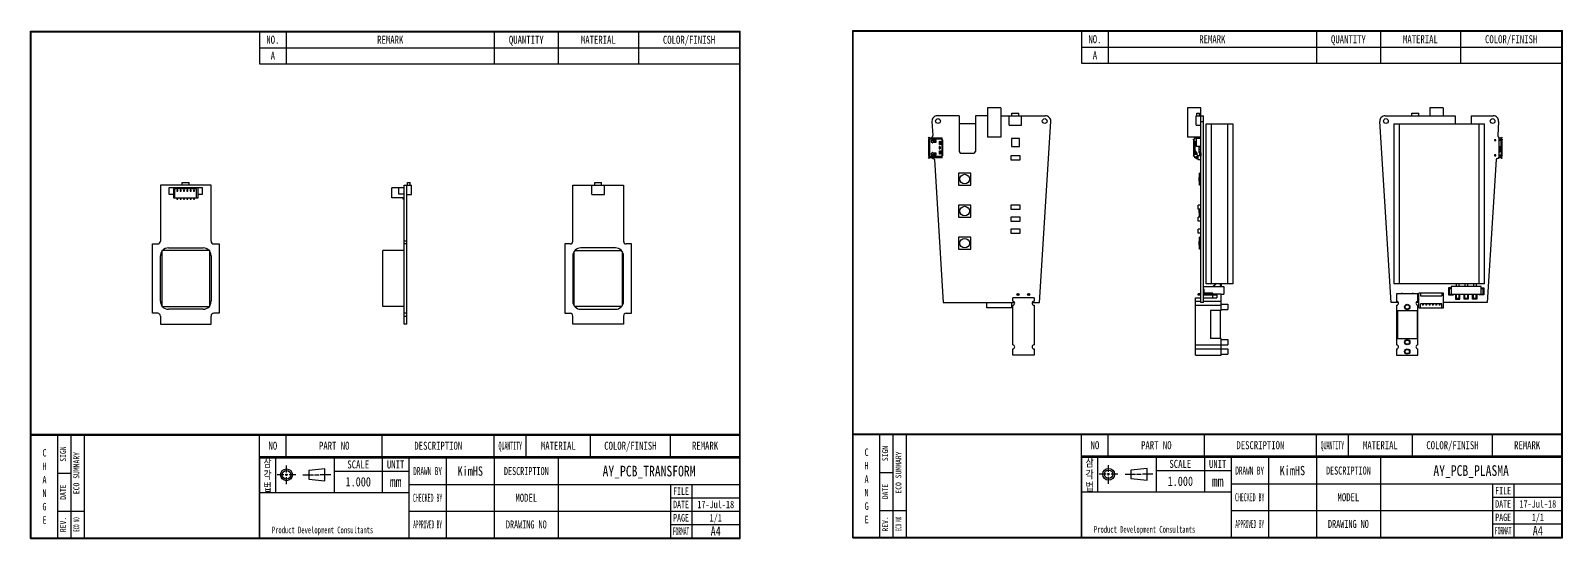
# Model space of a CAD drawing. Header units: millimetres. Extents: x 63 to 655, y -930 to -271.
# Drawn here: x 80 to 655, y -461 to -271 of the extents above; entities that cross this region are included whole.
import ezdxf

# ---------------------------------------------------------------- set-up
doc = ezdxf.new("R2010")
doc.units = ezdxf.units.MM
doc.header["$LTSCALE"] = 16.335
doc.layers.get('0').update_dxf_attribs({"linetype": 'CONTINUOUS'})
for name, color, linetype in [('3_ALL_AXES', 7, 'CONTINUOUS'), ('5_ALL_CURVES', 7, 'CONTINUOUS'), ('7_ALL_FEATURES', 7, 'CONTINUOUS')]:
    doc.layers.add(name, color=color, linetype=linetype)
doc.styles.get("Standard").update_dxf_attribs({"font": 'txt', "width": 0.5})
doc.styles.add('TEXTSTYLE_10', font='txt', dxfattribs={"width": 0.75})
doc.styles.add('TEXTSTYLE_3', font='txt', dxfattribs={"width": 0.6})
doc.styles.add('TEXTSTYLE_4', font='txt', dxfattribs={"width": 0.8})
doc.styles.add('TEXTSTYLE_5', font='txt', dxfattribs={"width": 0.55})
doc.styles.add('TEXTSTYLE_6', font='txt', dxfattribs={"width": 0.65})
doc.styles.add('TEXTSTYLE_7', font='txt', dxfattribs={"width": 0.45})
doc.styles.add('TEXTSTYLE_8', font='txt', dxfattribs={"width": 0.7})
doc.styles.add('TEXTSTYLE_9', font='txt', dxfattribs={"width": 0.4})

# ---------------------------------------------------------------- blocks, each defined once
blk = doc.blocks.new('SYMBOL_2_BL0', base_point=(117.48, 33.77))
at = {"color": 3, "linetype": 'Continuous'}
for p, q in [((110.91, 34.68), (110.91, 37.27)), ((125.33, 36.01), (119.3, 35.35)), ((119.3, 35.35), (119.3, 32.2)), ((125.33, 31.54), (125.33, 36.01)), ((109.96, 33.8), (107.42, 33.8)), ((111.38, 33.8), (110.43, 33.8)), ((110.91, 33.36), (110.91, 34.19)), ((110.91, 30.27), (110.91, 32.86)), ((114.39, 33.8), (111.86, 33.8)), ((117.09, 33.8), (121.05, 33.8)), ((119.3, 32.2), (125.33, 31.54)), ((121.36, 33.8), (123.11, 33.8)), ((127.54, 33.8), (123.58, 33.8))]:
    blk.add_line(p, q, dxfattribs=at)
for radius in [2.22, 1.58]:
    blk.add_circle((110.91, 33.8), radius, dxfattribs=at)

msp = doc.modelspace()

# ---------------------------------------------------------------- linework, layer by layer
at = {"color": 7, "linetype": 'Continuous'}
for p, q in [((80.49, -461.46), (80.49, -271.46)), ((80.49, -271.46), (346.49, -271.46)), ((80.59, -461.36), (80.59, -271.56)), ((80.59, -271.56), (346.39, -271.56)), ((80.69, -461.26), (80.69, -271.66)), ((80.69, -271.66), (346.29, -271.66)), ((346.29, -461.26), (346.29, -271.66)), ((346.39, -461.36), (346.39, -271.56)), ((346.49, -461.46), (346.49, -271.46)), ((388.64, -461.26), (388.64, -271.26)), ((388.64, -271.26), (654.64, -271.26)), ((388.74, -461.16), (388.74, -271.36)), ((388.74, -271.36), (654.54, -271.36)), ((388.84, -461.06), (388.84, -271.46)), ((388.84, -271.46), (654.44, -271.46)), ((654.44, -461.06), (654.44, -271.46)), ((654.54, -461.16), (654.54, -271.36)), ((654.64, -461.26), (654.64, -271.26)), ((80.69, -422.48), (346.29, -422.48)), ((80.69, -422.51), (346.29, -422.51)), ((80.69, -422.53), (346.29, -422.53)), ((80.69, -422.56), (346.29, -422.56)), ((80.69, -422.58), (346.29, -422.58)), ((80.69, -422.61), (346.29, -422.61)), ((80.69, -422.63), (346.29, -422.63)), ((80.69, -422.66), (346.29, -422.66)), ((80.69, -422.68), (346.29, -422.68)), ((80.69, -422.71), (346.29, -422.71)), ((80.69, -422.73), (346.29, -422.73)), ((80.69, -422.76), (346.29, -422.76)), ((388.84, -422.28), (654.44, -422.28)), ((388.84, -422.31), (654.44, -422.31)), ((388.84, -422.33), (654.44, -422.33)), ((388.84, -422.36), (654.44, -422.36)), ((388.84, -422.38), (654.44, -422.38)), ((388.84, -422.41), (654.44, -422.41)), ((388.84, -422.43), (654.44, -422.43)), ((388.84, -422.46), (654.44, -422.46)), ((388.84, -422.48), (654.44, -422.48)), ((388.84, -422.51), (654.44, -422.51)), ((388.84, -422.53), (654.44, -422.53)), ((388.84, -422.56), (654.44, -422.56)), ((80.49, -461.46), (346.49, -461.46)), ((80.59, -461.36), (346.39, -461.36)), ((80.69, -461.26), (346.29, -461.26)), ((388.64, -461.26), (654.64, -461.26)), ((388.74, -461.16), (654.54, -461.16)), ((388.84, -461.06), (654.44, -461.06))]:
    msp.add_line(p, q, dxfattribs=at)
at = {"color": 2, "linetype": 'Continuous'}
for p, q in [((166.29, -271.66), (346.29, -271.66)), ((166.29, -271.66), (166.29, -283.66)), ((176.29, -271.66), (176.29, -283.66)), ((254.29, -271.66), (254.29, -283.66)), ((278.29, -271.66), (278.29, -283.66)), ((308.29, -271.66), (308.29, -283.66)), ((346.29, -271.66), (346.29, -283.66)), ((474.44, -271.46), (654.44, -271.46)), ((474.44, -271.46), (474.44, -283.46)), ((484.44, -271.46), (484.44, -283.46)), ((562.44, -271.46), (562.44, -283.46)), ((586.44, -271.46), (586.44, -283.46)), ((616.44, -271.46), (616.44, -283.46)), ((654.44, -271.46), (654.44, -283.46)), ((166.29, -277.66), (346.29, -277.66)), ((474.44, -277.46), (654.44, -277.46)), ((166.29, -283.66), (346.29, -283.66)), ((474.44, -283.46), (654.44, -283.46)), ((80.69, -461.26), (80.69, -422.76)), ((80.69, -422.76), (100.69, -422.76)), ((90.69, -461.26), (90.69, -422.76)), ((95.69, -461.26), (95.69, -422.76)), ((100.69, -461.26), (100.69, -422.76)), ((166.29, -430.76), (166.29, -422.76)), ((166.29, -422.76), (346.29, -422.76)), ((176.29, -430.76), (176.29, -422.76)), ((212.29, -430.76), (212.29, -422.76)), ((254.29, -430.76), (254.29, -422.76)), ((266.29, -430.76), (266.29, -422.76)), ((290.29, -430.76), (290.29, -422.76)), ((320.29, -430.76), (320.29, -422.76)), ((346.29, -430.76), (346.29, -422.76)), ((388.84, -461.06), (388.84, -422.56)), ((388.84, -422.56), (408.84, -422.56)), ((398.84, -461.06), (398.84, -422.56)), ((403.84, -461.06), (403.84, -422.56)), ((408.84, -461.06), (408.84, -422.56)), ((474.44, -430.56), (474.44, -422.56)), ((474.44, -422.56), (654.44, -422.56)), ((484.44, -430.56), (484.44, -422.56)), ((520.44, -430.56), (520.44, -422.56)), ((562.44, -430.56), (562.44, -422.56)), ((574.44, -430.56), (574.44, -422.56)), ((598.44, -430.56), (598.44, -422.56)), ((628.44, -430.56), (628.44, -422.56)), ((654.44, -430.56), (654.44, -422.56)), ((474.44, -430.56), (654.44, -430.56)), ((474.44, -430.56), (654.44, -430.56)), ((474.44, -461.06), (474.44, -430.56)), ((166.29, -430.76), (346.29, -430.76)), ((166.29, -430.76), (346.29, -430.76)), ((166.29, -461.26), (166.29, -430.76)), ((166.29, -431.26), (346.29, -431.26)), ((166.29, -431.26), (166.29, -461.26)), ((172.29, -431.26), (172.29, -444.26)), ((194.29, -431.26), (194.29, -444.26)), ((194.29, -436.26), (222.29, -436.26)), ((212.29, -431.26), (212.29, -444.26)), ((222.29, -431.26), (222.29, -461.26)), ((236.29, -431.26), (236.29, -461.26)), ((254.29, -431.26), (254.29, -461.26)), ((278.29, -431.26), (278.29, -461.26)), ((346.29, -431.26), (346.29, -461.26)), ((474.44, -431.06), (654.44, -431.06)), ((474.44, -431.06), (474.44, -461.06)), ((480.44, -431.06), (480.44, -444.06)), ((502.44, -431.06), (502.44, -444.06)), ((502.44, -436.06), (530.44, -436.06)), ((520.44, -431.06), (520.44, -444.06)), ((530.44, -431.06), (530.44, -461.06)), ((544.44, -431.06), (544.44, -461.06)), ((562.44, -431.06), (562.44, -461.06)), ((586.44, -431.06), (586.44, -461.06)), ((654.44, -431.06), (654.44, -461.06)), ((90.69, -437.01), (95.69, -437.01)), ((222.29, -441.26), (346.29, -441.26)), ((320.29, -441.26), (320.29, -461.26)), ((328.29, -441.26), (328.29, -461.26)), ((398.84, -436.81), (403.84, -436.81)), ((530.44, -441.06), (654.44, -441.06)), ((628.44, -441.06), (628.44, -461.06)), ((636.44, -441.06), (636.44, -461.06)), ((166.29, -444.26), (222.29, -444.26)), ((320.29, -446.26), (346.29, -446.26)), ((474.44, -444.06), (530.44, -444.06)), ((628.44, -446.06), (654.44, -446.06)), ((90.69, -451.26), (100.69, -451.26)), ((222.29, -451.26), (346.29, -451.26)), ((398.84, -451.06), (408.84, -451.06)), ((530.44, -451.06), (654.44, -451.06)), ((320.29, -456.26), (346.29, -456.26)), ((628.44, -456.06), (654.44, -456.06)), ((80.69, -461.26), (100.69, -461.26)), ((166.29, -461.26), (346.29, -461.26)), ((388.84, -461.06), (408.84, -461.06)), ((474.44, -461.06), (654.44, -461.06))]:
    msp.add_line(p, q, dxfattribs=at)
at = {"layer": '3_ALL_AXES', "color": 7, "linetype": 'Continuous'}
for p, q in [((523.6, -367.12), (524.58, -366.12)), ((524.86, -366.12), (523.88, -367.12)), ((526.61, -367.12), (526.42, -366.12)), ((526.62, -366.12), (526.81, -367.12)), ((614.89, -366.12), (614.89, -367.12)), ((615.89, -366.12), (615.89, -367.12)), ((618.09, -366.12), (618.09, -367.12)), ((619.09, -366.12), (619.09, -367.12)), ((621.29, -366.12), (621.29, -367.12)), ((622.29, -366.12), (622.29, -367.12)), ((438.97, -375.12), (438.97, -373.12)), ((448.22, -375.12), (448.22, -373.12)), ((448.6, -372.62), (448.6, -371.37)), ((456.6, -371.37), (456.6, -372.62)), ((517.1, -392.87), (517.1, -371.37)), ((517.1, -372.62), (519.1, -372.62)), ((523.6, -369.62), (520.1, -369.62)), ((520.1, -372.62), (526.7, -372.62)), ((523.6, -369.87), (523.6, -369.62)), ((523.6, -371.37), (523.6, -370.37)), ((526.7, -376.12), (526.7, -369.87)), ((592.49, -369.87), (592.49, -372.62)), ((600.49, -372.62), (600.49, -369.87)), ((600.87, -375.12), (600.87, -369.62)), ((610.12, -375.12), (610.12, -369.62)), ((448.22, -375.12), (438.97, -375.12)), ((448.6, -388.97), (448.6, -374.12)), ((456.6, -374.12), (456.6, -388.97)), ((517.1, -374.12), (526.7, -374.12)), ((526.7, -376.12), (522.7, -376.12)), ((522.7, -376.12), (522.7, -386.62)), ((526.4, -376.12), (526.4, -386.62)), ((526.7, -373.77), (529.2, -373.77)), ((526.7, -375.77), (529.2, -375.77)), ((529.2, -373.77), (529.2, -375.77)), ((592.49, -374.12), (592.49, -388.97)), ((592.49, -376.12), (600.49, -376.12)), ((592.79, -376.12), (592.79, -386.62)), ((600.19, -376.12), (600.19, -386.62)), ((600.49, -388.97), (600.49, -374.12)), ((602.22, -373.62), (602.22, -374.12)), ((602.52, -374.12), (602.22, -374.12)), ((602.52, -373.62), (602.52, -374.12)), ((603.47, -373.62), (603.47, -374.12)), ((603.77, -374.12), (603.47, -374.12)), ((603.77, -373.62), (603.77, -374.12)), ((604.72, -373.62), (604.72, -374.12)), ((605.02, -374.12), (604.72, -374.12)), ((605.02, -373.62), (605.02, -374.12)), ((605.97, -373.62), (605.97, -374.12)), ((606.27, -374.12), (605.97, -374.12)), ((606.27, -373.62), (606.27, -374.12)), ((607.22, -373.62), (607.22, -374.12)), ((607.52, -374.12), (607.22, -374.12)), ((607.52, -373.62), (607.52, -374.12)), ((608.47, -373.62), (608.47, -374.12)), ((608.77, -374.12), (608.47, -374.12)), ((608.77, -373.62), (608.77, -374.12)), ((517.1, -388.97), (529.2, -388.97)), ((526.7, -386.62), (522.7, -386.62)), ((526.7, -392.87), (526.7, -386.62)), ((526.7, -386.97), (529.2, -386.97)), ((529.2, -386.97), (529.2, -388.97)), ((592.49, -386.62), (600.49, -386.62)), ((448.6, -392.87), (448.6, -390.47)), ((456.6, -390.47), (456.6, -392.87)), ((517.1, -390.47), (529.2, -390.47)), ((526.7, -392.47), (529.2, -392.47)), ((529.2, -390.47), (529.2, -392.47)), ((592.49, -390.47), (592.49, -392.87)), ((600.49, -392.87), (600.49, -390.47))]:
    msp.add_line(p, q, dxfattribs=at)
for centre, radius in [((420.6, -305.12), 0.9), ((460.6, -305.12), 0.9), ((588.49, -305.12), 0.9), ((628.49, -305.12), 0.9), ((450.6, -370.12), 0.4), ((454.6, -370.12), 0.4), ((596.49, -374.77), 1), ((596.49, -374.77), 0.8), ((596.49, -387.97), 1), ((596.49, -387.97), 0.8), ((596.49, -391.47), 1), ((596.49, -391.47), 0.8)]:
    msp.add_circle(centre, radius, dxfattribs=at)
for centre, radius, start, end in [((448.6, -373.37), 0.75, 270, 90), ((456.6, -373.37), 0.75, 90, 270), ((592.49, -373.37), 0.75, 270, 90), ((594.49, -370.12), 0.4, 38.96965, 141.03035), ((598.49, -370.12), 0.4, 38.96965, 141.03035), ((600.49, -373.37), 0.75, 90, 270), ((448.6, -389.72), 0.75, 270, 90), ((456.6, -389.72), 0.75, 90, 270), ((592.49, -389.72), 0.75, 270, 90), ((600.49, -389.72), 0.75, 90, 270)]:
    msp.add_arc(centre, radius, start, end, dxfattribs=at)
at = {"layer": '5_ALL_CURVES', "color": 4, "linetype": 'Continuous'}
for p, q in [((612.99, -367.62), (611.99, -367.62)), ((611.99, -367.62), (611.99, -370.22)), ((611.99, -370.22), (613.79, -370.22)), ((613.79, -370.22), (613.79, -370.02)), ((614.59, -370.02), (614.59, -371.82)), ((614.59, -371.82), (616.19, -371.82)), ((616.19, -371.82), (616.19, -370.02)), ((617.79, -371.82), (617.79, -370.02)), ((619.39, -371.82), (617.79, -371.82)), ((619.39, -370.02), (619.39, -371.82)), ((620.99, -371.82), (620.99, -370.02)), ((622.59, -371.82), (620.99, -371.82)), ((622.59, -370.02), (622.59, -371.82)), ((623.39, -370.22), (623.39, -370.02)), ((625.19, -370.22), (623.39, -370.22)), ((624.19, -367.62), (625.19, -367.62)), ((625.19, -367.62), (625.19, -370.22))]:
    msp.add_line(p, q, dxfattribs=at)
at = {"layer": '7_ALL_FEATURES', "color": 7, "linetype": 'Continuous'}
for p, q in [((428.6, -303.12), (420.34, -303.12)), ((428.6, -303.12), (428.6, -316.52)), ((434.6, -303.12), (434.6, -316.52)), ((439.1, -303.12), (434.6, -303.12)), ((439.1, -300.12), (439.1, -311.12)), ((444.1, -300.12), (439.1, -300.12)), ((444.1, -300.12), (444.1, -311.12)), ((444.1, -303.12), (460.86, -303.12)), ((447.25, -306.62), (447.25, -303.12)), ((448.3, -303.12), (448.3, -302.12)), ((448.3, -302.12), (450.9, -302.12)), ((450.9, -303.12), (450.9, -302.12)), ((451.95, -306.62), (451.95, -303.12)), ((514.1, -300.12), (514.1, -311.12)), ((519.1, -300.12), (514.1, -300.12)), ((517.4, -306.62), (517.4, -303.12)), ((517.4, -303.12), (520.1, -303.12)), ((517.6, -303.12), (517.6, -302.12)), ((517.6, -302.12), (518.6, -302.12)), ((518.6, -303.12), (518.6, -302.12)), ((519.1, -373.12), (519.1, -300.12)), ((520.1, -373.12), (520.1, -303.12)), ((588.23, -303.12), (614.49, -303.12)), ((598.19, -303.12), (598.19, -302.12)), ((598.19, -302.12), (600.79, -302.12)), ((600.79, -303.12), (600.79, -302.12)), ((604.99, -300.12), (604.99, -303.12)), ((609.99, -300.12), (604.99, -300.12)), ((609.99, -300.12), (609.99, -303.12)), ((614.49, -303.12), (614.49, -306.12)), ((620.49, -303.12), (620.49, -306.12)), ((620.49, -303.12), (628.75, -303.12)), ((418.35, -305.24), (418.68, -310.59)), ((434.6, -306.12), (428.6, -306.12)), ((447.25, -306.62), (451.95, -306.62)), ((458.6, -373.12), (462.85, -305.24)), ((517.4, -306.62), (519.1, -306.62)), ((519.1, -305.24), (520.1, -305.24)), ((521.1, -366.12), (521.1, -306.12)), ((521.1, -306.12), (531.1, -306.12)), ((523.1, -366.12), (523.1, -306.12)), ((529.1, -306.12), (529.1, -366.12)), ((531.1, -306.12), (531.1, -366.12)), ((590.49, -373.12), (586.24, -305.24)), ((591.49, -306.12), (591.49, -366.12)), ((591.49, -306.12), (625.49, -306.12)), ((593.49, -306.12), (593.49, -366.12)), ((623.49, -366.12), (623.49, -306.12)), ((625.49, -366.12), (625.49, -306.12)), ((630.74, -305.24), (630.41, -310.59)), ((417.02, -311.32), (417.25, -311.13)), ((417.22, -311.56), (417.02, -311.32)), ((417.02, -312.12), (417.02, -318.12)), ((417.25, -312.12), (417.02, -312.12)), ((422.15, -311.92), (417.14, -311.92)), ((417.15, -311.47), (417.38, -311.28)), ((417.45, -311.37), (417.22, -311.56)), ((417.38, -311.28), (417.25, -311.13)), ((417.25, -312.12), (417.25, -318.12)), ((417.38, -311.28), (417.45, -311.37)), ((417.45, -311.37), (417.45, -318.87)), ((417.45, -311.37), (422.15, -311.37)), ((418.05, -312.59), (418.05, -312.89)), ((418.84, -312.45), (418.12, -312.45)), ((418.45, -312.39), (418.28, -312.39)), ((418.28, -313.09), (418.45, -313.09)), ((418.45, -312.27), (418.45, -312.39)), ((418.45, -312.27), (418.7, -312.27)), ((418.45, -313.09), (418.45, -313.22)), ((418.7, -312.39), (418.7, -312.27)), ((419.92, -312.39), (418.7, -312.39)), ((418.7, -313.22), (418.7, -313.09)), ((418.7, -313.09), (419.92, -313.09)), ((418.84, -312.72), (418.84, -312.39)), ((419, -312.87), (418.99, -312.87)), ((419, -312.87), (419.15, -312.87)), ((419.15, -312.87), (419.15, -312.39)), ((419.92, -312.41), (419.15, -312.41)), ((419.15, -312.71), (419.92, -312.71)), ((419.92, -312.72), (419.15, -312.72)), ((419.92, -313.09), (419.92, -312.39)), ((421, -314.71), (421, -315.53)), ((421.3, -314.71), (421, -314.71)), ((421, -315.53), (421.3, -315.53)), ((421.15, -313.91), (421.15, -312.75)), ((421.15, -312.75), (421.3, -312.75)), ((422.45, -313.91), (421.15, -313.91)), ((421.3, -312.75), (421.3, -312.68)), ((421.3, -312.68), (421.45, -312.68)), ((421.43, -312.75), (421.43, -313.91)), ((421.43, -312.75), (421.45, -312.75)), ((421.43, -314.74), (421.43, -315.49)), ((421.45, -312.68), (421.45, -313.5)), ((421.45, -312.83), (422.15, -312.83)), ((422.15, -313.06), (421.45, -313.06)), ((421.85, -313.58), (421.55, -313.58)), ((421.55, -315.28), (421.55, -314.96)), ((422.15, -313.91), (422.15, -311.37)), ((422.15, -312.12), (422.45, -312.12)), ((422.45, -312.67), (422.15, -312.67)), ((422.15, -313.21), (422.45, -313.21)), ((422.15, -316.33), (422.15, -313.91)), ((422.45, -318.12), (422.45, -312.12)), ((444.1, -311.12), (439.1, -311.12)), ((448.1, -311.62), (448.1, -314.62)), ((451.1, -311.62), (448.1, -311.62)), ((448.1, -314.62), (451.1, -314.62)), ((451.1, -314.62), (451.1, -311.62)), ((519.1, -311.12), (514.1, -311.12)), ((516.38, -312.12), (516.38, -318.12)), ((516.62, -311.92), (516.53, -311.92)), ((516.62, -318.32), (516.62, -311.92)), ((516.92, -312.83), (516.62, -312.83)), ((517.17, -313.91), (516.62, -313.91)), ((516.94, -312.89), (516.7, -313.06)), ((517.06, -313.58), (516.7, -313.06)), ((516.83, -313.24), (516.83, -313.91)), ((517.14, -313.16), (516.89, -313.34)), ((516.92, -312.83), (516.92, -312.75)), ((517.35, -312.75), (516.92, -312.75)), ((516.93, -313.91), (516.93, -316.33)), ((517.31, -313.41), (516.94, -312.89)), ((517.31, -313.41), (517.06, -313.58)), ((517.17, -311.37), (517.17, -311.67)), ((517.17, -311.37), (517.82, -311.37)), ((517.17, -311.67), (517.5, -311.67)), ((517.17, -313.91), (517.5, -313.32)), ((517.18, -311.67), (517.5, -311.67)), ((517.22, -311.28), (517.22, -311.37)), ((517.35, -313.59), (517.35, -312.75)), ((517.62, -311.13), (517.42, -311.13)), ((517.5, -314.62), (517.5, -311.62)), ((519.1, -311.62), (517.5, -311.62)), ((519.1, -314.62), (517.5, -314.62)), ((517.82, -311.37), (517.82, -311.28)), ((517.82, -311.62), (517.82, -311.37)), ((518.21, -311.53), (518.12, -311.62)), ((518.21, -311.53), (518.29, -311.62)), ((518.47, -317.04), (518.47, -314.62)), ((518.83, -314.99), (518.83, -315.24)), ((518.83, -314.99), (519.1, -314.99)), ((518.83, -315.24), (519.1, -315.24)), ((518.83, -315.64), (518.83, -315.89)), ((518.83, -315.64), (519.1, -315.64)), ((518.95, -314.62), (518.95, -314.99)), ((518.95, -315.24), (518.95, -314.99)), ((518.95, -315.24), (518.95, -315.64)), ((518.95, -315.89), (518.95, -315.64)), ((629.24, -312.12), (629.24, -312.42)), ((629.74, -312.12), (629.24, -312.12)), ((629.24, -312.42), (629.74, -312.42)), ((629.74, -312.42), (629.74, -312.12)), ((630.86, -311.37), (631.64, -311.37)), ((630.88, -311.46), (630.88, -318.62)), ((631.64, -311.53), (630.88, -311.53)), ((630.88, -312.06), (631.64, -312.06)), ((631.95, -312.45), (630.88, -312.45)), ((631.29, -314.77), (630.88, -314.77)), ((630.9, -315.36), (631.13, -315.69)), ((631.15, -315.68), (630.92, -315.35)), ((631.04, -315.11), (631.95, -315.11)), ((631.04, -315.13), (631.95, -315.13)), ((631.29, -315.11), (631.29, -314.77)), ((631.29, -316.62), (631.29, -315.13)), ((631.64, -311.37), (631.84, -311.13)), ((631.64, -315.11), (631.64, -311.37)), ((631.64, -311.37), (631.64, -311.37)), ((631.64, -311.37), (631.87, -311.56)), ((631.95, -311.92), (631.64, -311.92)), ((631.64, -315.13), (631.64, -315.11)), ((631.64, -315.13), (631.64, -317.79)), ((631.71, -311.28), (631.94, -311.47)), ((631.84, -311.13), (632.07, -311.32)), ((631.84, -314.91), (631.84, -312.65)), ((632.07, -312.65), (631.84, -312.65)), ((631.84, -314.91), (632.07, -314.91)), ((631.84, -317.59), (631.84, -315.33)), ((632.07, -315.33), (631.84, -315.33)), ((631.87, -311.56), (632.07, -311.32)), ((631.88, -311.92), (631.88, -312.45)), ((631.88, -315.11), (631.88, -315.13)), ((632.07, -318.12), (632.07, -312.12)), ((417.02, -318.12), (417.25, -318.12)), ((417.02, -318.92), (417.22, -318.68)), ((417.25, -319.11), (417.02, -318.92)), ((417.14, -318.32), (422.15, -318.32)), ((417.38, -318.95), (417.15, -318.76)), ((417.45, -318.87), (417.22, -318.68)), ((417.25, -319.11), (417.38, -318.95)), ((417.45, -318.87), (417.38, -318.95)), ((422.15, -318.87), (417.45, -318.87)), ((418.05, -317.34), (418.05, -317.64)), ((418.12, -317.79), (418.84, -317.79)), ((418.45, -317.14), (418.28, -317.14)), ((418.28, -317.84), (418.45, -317.84)), ((418.45, -317.02), (418.45, -317.14)), ((418.45, -317.84), (418.45, -317.97)), ((418.7, -317.96), (418.45, -317.96)), ((418.7, -317.14), (418.7, -317.02)), ((419.92, -317.14), (418.7, -317.14)), ((418.7, -317.97), (418.7, -317.84)), ((418.7, -317.84), (419.92, -317.84)), ((418.71, -319.12), (418.75, -319.12)), ((418.84, -317.84), (418.84, -317.52)), ((418.99, -317.37), (419, -317.37)), ((419.15, -317.37), (419, -317.37)), ((419.15, -317.84), (419.15, -317.37)), ((419.92, -317.52), (419.15, -317.52)), ((419.15, -317.52), (419.92, -317.52)), ((419.15, -317.82), (419.92, -317.82)), ((419.24, -319.59), (422.6, -373.12)), ((419.92, -317.84), (419.92, -317.14)), ((421.15, -317.49), (421.15, -316.33)), ((421.15, -316.33), (422.45, -316.33)), ((421.3, -317.49), (421.15, -317.49)), ((421.3, -317.56), (421.3, -317.49)), ((421.45, -317.56), (421.3, -317.56)), ((421.43, -316.33), (421.43, -317.49)), ((421.43, -317.49), (421.45, -317.49)), ((421.45, -316.73), (421.45, -317.56)), ((421.45, -317.18), (422.15, -317.18)), ((422.15, -317.41), (421.45, -317.41)), ((421.55, -316.65), (421.85, -316.65)), ((422.15, -318.87), (422.15, -316.33)), ((422.15, -317.02), (422.45, -317.02)), ((422.15, -317.57), (422.45, -317.57)), ((422.45, -318.12), (422.15, -318.12)), ((429.2, -317.12), (434, -317.12)), ((447.85, -318.12), (447.85, -319.62)), ((451.35, -318.12), (447.85, -318.12)), ((447.85, -319.62), (451.35, -319.62)), ((451.35, -319.62), (451.35, -318.12)), ((516.53, -318.32), (516.62, -318.32)), ((516.62, -316.33), (517.17, -316.33)), ((516.92, -317.41), (516.62, -317.41)), ((516.7, -317.18), (517.06, -316.65)), ((516.94, -317.35), (516.7, -317.18)), ((516.83, -316.33), (516.83, -316.99)), ((516.89, -316.9), (517.14, -317.07)), ((516.92, -317.49), (516.92, -317.41)), ((516.92, -317.49), (517.35, -317.49)), ((516.94, -317.35), (517.31, -316.82)), ((517.06, -316.65), (517.31, -316.82)), ((517.57, -317.02), (517.17, -316.33)), ((517.17, -318.57), (517.17, -318.87)), ((517.82, -318.57), (517.17, -318.57)), ((517.82, -318.87), (517.17, -318.87)), ((517.81, -318.56), (517.18, -318.56)), ((517.22, -318.87), (517.22, -318.95)), ((517.35, -317.49), (517.35, -316.64)), ((517.42, -319.11), (517.62, -319.11)), ((517.57, -317.02), (517.57, -317.57)), ((517.82, -318.57), (517.82, -318.87)), ((517.82, -318.95), (517.82, -318.87)), ((518.1, -318.38), (517.99, -318.49)), ((518.1, -318.38), (517.99, -318.49)), ((517.99, -318.49), (518.1, -318.6)), ((518.1, -319.62), (518.1, -318.12)), ((519.1, -318.12), (518.1, -318.12)), ((519.1, -319.62), (518.1, -319.62)), ((519.07, -317.04), (518.47, -317.04)), ((518.67, -316.88), (518.67, -316.91)), ((518.95, -316.88), (518.67, -316.88)), ((518.67, -316.91), (518.67, -317.04)), ((518.67, -316.91), (518.9, -316.91)), ((518.77, -318.12), (518.77, -317.04)), ((518.83, -315.89), (519.1, -315.89)), ((518.83, -316.29), (518.83, -316.54)), ((518.83, -316.29), (519.1, -316.29)), ((518.83, -316.54), (519.1, -316.54)), ((518.9, -317.04), (518.9, -316.88)), ((518.95, -315.89), (518.95, -316.29)), ((518.95, -316.54), (518.95, -316.29)), ((518.95, -316.54), (518.95, -316.88)), ((519.07, -317.04), (519.07, -318.12)), ((519.1, -317.82), (519.07, -317.82)), ((629.84, -319.59), (626.49, -373.12)), ((629.24, -317.82), (629.24, -318.12)), ((629.74, -317.82), (629.24, -317.82)), ((629.24, -318.12), (629.74, -318.12)), ((629.74, -318.12), (629.74, -317.82)), ((630.34, -319.12), (630.38, -319.12)), ((631.64, -318.87), (630.81, -318.87)), ((630.87, -318.71), (631.64, -318.71)), ((631.02, -315.91), (630.88, -315.91)), ((630.88, -315.93), (631.02, -315.93)), ((630.88, -316.62), (631.29, -316.62)), ((630.88, -317.79), (631.95, -317.79)), ((631.64, -318.18), (630.88, -318.18)), ((631.64, -318.87), (631.64, -317.79)), ((631.64, -318.32), (631.95, -318.32)), ((631.64, -318.87), (631.87, -318.68)), ((631.64, -318.87), (631.84, -319.11)), ((631.94, -318.76), (631.71, -318.95)), ((631.84, -317.59), (632.07, -317.59)), ((632.07, -318.92), (631.84, -319.11)), ((631.87, -318.68), (632.07, -318.92)), ((631.88, -317.79), (631.88, -318.32)), ((428.35, -324.62), (428.35, -329.12)), ((432.85, -324.62), (428.35, -324.62)), ((432.85, -329.12), (432.85, -324.62)), ((518.4, -326.84), (518.4, -326.89)), ((518.6, -329.12), (518.6, -324.62)), ((519.1, -324.62), (518.6, -324.62)), ((129.12, -329.16), (129.12, -350.16)), ((148.12, -329.16), (129.12, -329.16)), ((132.29, -330.16), (132.29, -332.56)), ((144.94, -330.16), (132.29, -330.16)), ((132.29, -332.56), (133.99, -332.56)), ((133.99, -330.16), (133.99, -333.86)), ((134.59, -333.86), (134.59, -330.56)), ((142.64, -330.56), (134.59, -330.56)), ((135.29, -330.96), (135.29, -331.36)), ((135.69, -330.96), (135.29, -330.96)), ((135.29, -331.36), (135.69, -331.36)), ((135.69, -331.36), (135.69, -330.96)), ((136.54, -330.96), (136.54, -331.36)), ((136.94, -330.96), (136.54, -330.96)), ((136.54, -331.36), (136.94, -331.36)), ((136.94, -331.36), (136.94, -330.96)), ((137.32, -329.16), (137.32, -328.16)), ((137.32, -328.16), (139.92, -328.16)), ((137.79, -330.96), (137.79, -331.36)), ((138.19, -330.96), (137.79, -330.96)), ((137.79, -331.36), (138.19, -331.36)), ((138.19, -331.36), (138.19, -330.96)), ((139.04, -330.96), (139.04, -331.36)), ((139.44, -330.96), (139.04, -330.96)), ((139.04, -331.36), (139.44, -331.36)), ((139.44, -331.36), (139.44, -330.96)), ((139.92, -329.16), (139.92, -328.16)), ((140.29, -330.96), (140.29, -331.36)), ((140.69, -330.96), (140.29, -330.96)), ((140.29, -331.36), (140.69, -331.36)), ((140.69, -331.36), (140.69, -330.96)), ((141.54, -330.96), (141.54, -331.36)), ((141.94, -330.96), (141.54, -330.96)), ((141.54, -331.36), (141.94, -331.36)), ((141.94, -331.36), (141.94, -330.96)), ((142.64, -333.86), (142.64, -330.56)), ((143.24, -333.86), (143.24, -330.16)), ((143.24, -332.56), (144.94, -332.56)), ((144.94, -332.56), (144.94, -330.16)), ((148.12, -350.16), (148.12, -329.16)), ((215.85, -333.86), (215.85, -330.16)), ((220.55, -330.16), (215.85, -330.16)), ((218.55, -332.56), (218.55, -330.16)), ((220.55, -332.56), (218.55, -332.56)), ((220.55, -381.16), (220.55, -329.16)), ((220.55, -329.16), (223.25, -329.16)), ((221.55, -381.16), (221.55, -329.16)), ((221.55, -332.66), (223.25, -332.66)), ((221.75, -329.16), (221.75, -328.16)), ((221.75, -328.16), (222.75, -328.16)), ((222.75, -329.16), (222.75, -328.16)), ((223.25, -332.66), (223.25, -329.16)), ((283.72, -350.16), (283.72, -329.16)), ((283.72, -329.16), (302.72, -329.16)), ((290.87, -332.66), (290.87, -329.16)), ((290.87, -332.66), (295.57, -332.66)), ((291.92, -329.16), (291.92, -328.16)), ((291.92, -328.16), (294.52, -328.16)), ((294.52, -329.16), (294.52, -328.16)), ((295.57, -332.66), (295.57, -329.16)), ((302.72, -329.16), (302.72, -350.16)), ((428.35, -329.12), (432.85, -329.12)), ((519.1, -329.12), (518.6, -329.12)), ((133.99, -333.86), (143.24, -333.86)), ((135.29, -333.86), (135.29, -334.36)), ((135.29, -334.36), (135.69, -334.36)), ((135.69, -334.36), (135.69, -333.86)), ((136.54, -333.86), (136.54, -334.36)), ((136.54, -334.36), (136.94, -334.36)), ((136.94, -334.36), (136.94, -333.86)), ((137.79, -333.86), (137.79, -334.36)), ((137.79, -334.36), (138.19, -334.36)), ((138.19, -334.36), (138.19, -333.86)), ((139.04, -333.86), (139.04, -334.36)), ((139.04, -334.36), (139.44, -334.36)), ((139.44, -334.36), (139.44, -333.86)), ((140.29, -333.86), (140.29, -334.36)), ((140.29, -334.36), (140.69, -334.36)), ((140.69, -334.36), (140.69, -333.86)), ((141.54, -333.86), (141.54, -334.36)), ((141.54, -334.36), (141.94, -334.36)), ((141.94, -334.36), (141.94, -333.86)), ((220.55, -333.86), (215.85, -333.86)), ((220.1, -334.36), (220.1, -333.86)), ((220.55, -334.36), (220.1, -334.36)), ((428.35, -336.62), (428.35, -341.12)), ((432.85, -336.62), (428.35, -336.62)), ((432.85, -341.12), (432.85, -336.62)), ((447.85, -336.62), (447.85, -338.12)), ((451.35, -336.62), (447.85, -336.62)), ((447.85, -338.12), (451.35, -338.12)), ((451.35, -338.12), (451.35, -336.62)), ((518.1, -338.12), (518.1, -336.62)), ((519.1, -336.62), (518.1, -336.62)), ((519.1, -338.12), (518.1, -338.12)), ((518.6, -341.12), (518.6, -338.12)), ((428.35, -341.12), (432.85, -341.12)), ((451.35, -341.12), (447.85, -341.12)), ((447.85, -341.12), (447.85, -342.62)), ((447.85, -342.62), (451.35, -342.62)), ((451.35, -342.62), (451.35, -341.12)), ((518.1, -342.62), (518.1, -341.12)), ((519.1, -341.12), (518.1, -341.12)), ((519.1, -342.62), (518.1, -342.62)), ((518.4, -338.84), (518.4, -338.89)), ((221.55, -350.16), (220.55, -350.16)), ((428.35, -348.62), (428.35, -353.12)), ((432.85, -348.62), (428.35, -348.62)), ((432.85, -353.12), (432.85, -348.62)), ((451.35, -345.62), (447.85, -345.62)), ((447.85, -345.62), (447.85, -347.12)), ((447.85, -347.12), (451.35, -347.12)), ((451.35, -347.12), (451.35, -345.62)), ((518.1, -347.12), (518.1, -345.62)), ((519.1, -345.62), (518.1, -345.62)), ((519.1, -347.12), (518.1, -347.12)), ((518.6, -353.12), (518.6, -348.62)), ((519.1, -348.62), (518.6, -348.62)), ((126.12, -377.16), (126.12, -351.16)), ((126.12, -351.16), (128.12, -351.16)), ((129.12, -372.66), (129.12, -355.66)), ((129.62, -353.66), (129.62, -374.66)), ((147.62, -353.66), (129.62, -353.66)), ((132.12, -352.66), (145.12, -352.66)), ((147.62, -374.66), (147.62, -353.66)), ((148.12, -355.66), (148.12, -372.66)), ((149.12, -351.16), (151.12, -351.16)), ((151.12, -351.16), (151.12, -377.16)), ((212.55, -374.66), (212.55, -353.66)), ((220.55, -353.66), (212.55, -353.66)), ((221.55, -351.16), (220.55, -351.16)), ((280.72, -351.16), (280.72, -377.16)), ((282.72, -351.16), (280.72, -351.16)), ((283.72, -355.66), (283.72, -372.66)), ((284.22, -374.32), (284.22, -354.01)), ((284.49, -353.66), (301.95, -353.66)), ((299.72, -352.66), (286.72, -352.66)), ((302.22, -354.01), (302.22, -374.32)), ((302.72, -372.66), (302.72, -355.66)), ((305.72, -351.16), (303.72, -351.16)), ((305.72, -377.16), (305.72, -351.16)), ((428.35, -353.12), (432.85, -353.12)), ((518.4, -350.84), (518.4, -350.89)), ((519.1, -353.12), (518.6, -353.12)), ((520.1, -367.12), (527.7, -367.12)), ((531.1, -366.12), (521.1, -366.12)), ((527.7, -367.12), (527.7, -370.02)), ((625.49, -366.12), (591.49, -366.12)), ((624.19, -367.12), (612.99, -367.12)), ((612.99, -367.12), (612.99, -370.02)), ((624.19, -370.02), (624.19, -367.12)), ((422.6, -373.12), (449.31, -373.12)), ((456.6, -371.37), (448.6, -371.37)), ((450.29, -369.87), (450.91, -369.87)), ((454.29, -369.87), (454.91, -369.87)), ((455.89, -373.12), (458.6, -373.12)), ((517.1, -371.37), (519.1, -371.37)), ((519.1, -369.87), (518.1, -369.87)), ((518.1, -370.37), (518.1, -369.87)), ((519.1, -370.37), (518.1, -370.37)), ((520.1, -373.12), (519.1, -373.12)), ((520.1, -368.02), (520.3, -368.02)), ((520.1, -369.87), (526.7, -369.87)), ((525.1, -370.37), (520.1, -370.37)), ((520.1, -371.37), (525.1, -371.37)), ((520.3, -368.02), (520.3, -369.62)), ((525.1, -369.87), (525.1, -371.37)), ((526.7, -370.02), (527.7, -370.02)), ((593.2, -373.12), (590.49, -373.12)), ((600.49, -369.87), (592.49, -369.87)), ((600.87, -373.12), (599.78, -373.12)), ((610.12, -369.62), (600.87, -369.62)), ((601.47, -369.62), (601.47, -370.62)), ((601.47, -370.62), (609.52, -370.62)), ((609.52, -369.62), (609.52, -370.62)), ((626.49, -373.12), (610.12, -373.12)), ((612.99, -368.02), (612.19, -368.02)), ((612.19, -368.02), (612.19, -370.02)), ((612.19, -370.02), (624.99, -370.02)), ((614.79, -370.02), (614.79, -371.52)), ((614.79, -371.52), (615.99, -371.52)), ((615.99, -371.52), (615.99, -370.02)), ((617.99, -370.02), (617.99, -371.52)), ((617.99, -371.52), (619.19, -371.52)), ((619.19, -371.52), (619.19, -370.02)), ((621.19, -370.02), (621.19, -371.52)), ((621.19, -371.52), (622.39, -371.52)), ((622.39, -371.52), (622.39, -370.02)), ((624.99, -368.02), (624.19, -368.02)), ((624.99, -370.02), (624.99, -368.02)), ((128.12, -377.16), (126.12, -377.16)), ((129.12, -378.16), (129.12, -381.16)), ((129.62, -374.66), (147.62, -374.66)), ((145.12, -375.66), (132.12, -375.66)), ((148.12, -381.16), (148.12, -378.16)), ((151.12, -377.16), (149.12, -377.16)), ((220.55, -374.66), (212.55, -374.66)), ((221.55, -377.16), (220.55, -377.16)), ((220.55, -378.16), (221.55, -378.16)), ((280.72, -377.16), (282.72, -377.16)), ((283.72, -381.16), (283.72, -378.16)), ((301.95, -374.66), (284.49, -374.66)), ((286.72, -375.66), (299.72, -375.66)), ((302.72, -378.16), (302.72, -381.16)), ((303.72, -377.16), (305.72, -377.16)), ((600.87, -375.12), (610.12, -375.12)), ((609.52, -373.62), (601.47, -373.62)), ((601.47, -375.12), (601.47, -373.62)), ((609.52, -375.12), (609.52, -373.62)), ((129.12, -381.16), (148.12, -381.16)), ((221.55, -381.16), (220.55, -381.16)), ((302.72, -381.16), (283.72, -381.16)), ((456.6, -392.87), (448.6, -392.87)), ((517.1, -392.87), (526.7, -392.87)), ((592.49, -392.87), (600.49, -392.87))]:
    msp.add_line(p, q, dxfattribs=at)
for centre, radius in [((430.6, -326.87), 1.8), ((430.6, -338.87), 1.8), ((430.6, -350.87), 1.8), ((450.6, -370.12), 0.25), ((454.6, -370.12), 0.25)]:
    msp.add_circle(centre, radius, dxfattribs=at)
for centre, radius, start, end in [((420.34, -305.12), 2, 90, 183.58575), ((460.86, -305.12), 2, 356.41425, 90), ((588.23, -305.12), 2, 90, 183.58575), ((628.75, -305.12), 2, 356.41425, 90), ((417.45, -311.37), 0.301, 219.68437, 270.05949), ((418.71, -311.46), 0.5, 122.15747, 168.70134), ((418.18, -310.62), 0.5, 302.15747, 3.58575), ((418.57, -312.27), 0.125, 0, 180), ((418.57, -313.22), 0.125, 180, 360), ((418.99, -312.72), 0.15, 180.06467, 269.93533), ((421.3, -314.96), 0.25, 0.0555, 89.9445), ((421.3, -315.28), 0.25, 270.0555, 359.9445), ((517.17, -311.92), 0.551, 90.05112, 179.94888), ((517.02, -312.83), 0.4, 180.00061, 214.99939), ((517.02, -312.83), 0.1, 180.00158, 214.99842), ((517.18, -312.02), 0.35, 90.05112, 105.72712), ((517.17, -311.92), 0.25, 90.0555, 111.92573), ((517.82, -311.92), 0.55, 45.00181, 89.99819), ((630.91, -310.62), 0.5, 176.41425, 237.84253), ((630.38, -311.46), 0.5, 0, 57.84253), ((631.02, -315.77), 0.16, 270.06317, 359.93683), ((631.02, -315.77), 0.14, 270.06642, 359.93358), ((631.02, -315.77), 0.14, 0.00107, 34.50746), ((631.02, -315.77), 0.16, 0.00095, 34.50757), ((631.64, -311.37), 0.301, 270.05723, 320.31563), ((417.45, -318.87), 0.301, 89.90268, 140.31563), ((418.71, -318.62), 0.5, 210.12212, 270), ((418.57, -317.02), 0.125, 0, 180), ((418.57, -317.97), 0.125, 180, 360), ((418.75, -319.62), 0.5, 3.58575, 90), ((418.99, -317.52), 0.15, 90.06458, 179.93533), ((429.2, -316.52), 0.6, 180, 270), ((434, -316.52), 0.6, 270, 0), ((517.02, -317.41), 0.4, 145.00061, 179.99939), ((517.17, -318.32), 0.551, 180.05112, 269.94888), ((517.02, -317.41), 0.1, 145.00158, 179.99842), ((517.18, -318.21), 0.35, 254.27288, 269.94888), ((517.17, -318.32), 0.25, 248.07427, 269.9445), ((518.12, -317.57), 0.551, 180.05112, 269.94888), ((517.81, -318.31), 0.25, 270.00213, 314.99787), ((517.82, -318.32), 0.25, 270.00231, 314.99769), ((517.82, -318.32), 0.55, 270.00181, 301.51419), ((630.34, -319.62), 0.5, 90, 176.41425), ((630.38, -318.62), 0.5, 270, 0), ((631.64, -318.87), 0.301, 39.68437, 89.94277), ((526.4, -326.84), 8, 167.16044, 180), ((526.4, -326.89), 8, 180, 192.83956), ((526.4, -338.84), 8, 174.77955, 180), ((526.4, -338.89), 8, 180, 192.83956), ((128.12, -350.16), 1, 270, 0), ((149.12, -350.16), 1, 180, 270), ((282.72, -350.16), 1, 270, 0), ((303.72, -350.16), 1, 180, 270), ((526.4, -350.84), 8, 167.16044, 180), ((132.12, -355.66), 3, 146.45666, 180), ((132.12, -355.66), 3, 90, 138.12098), ((145.12, -355.66), 3, 41.87902, 90), ((145.12, -355.66), 3, 0, 33.54334), ((286.72, -355.66), 3, 90, 180), ((299.72, -355.66), 3, 0, 90), ((526.4, -350.89), 8, 180, 192.83956), ((132.12, -372.66), 3, 180, 213.54334), ((145.12, -372.66), 3, 326.45666, 0), ((286.72, -372.66), 3, 180, 270), ((299.72, -372.66), 3, 270, 0), ((128.12, -378.16), 1, 0, 90), ((132.12, -372.66), 3, 221.87902, 270), ((145.12, -372.66), 3, 270, 318.12098), ((149.12, -378.16), 1, 90, 180), ((282.72, -378.16), 1, 0, 90), ((303.72, -378.16), 1, 90, 180)]:
    msp.add_arc(centre, radius, start, end, dxfattribs=at)
for points, knots in [([(417.14, -311.92), (417.14, -311.92), (417.12, -311.92), (417.09, -311.93), (417.07, -311.95), (417.05, -311.98), (417.04, -312.01), (417.02, -312.05), (417.02, -312.09), (417.02, -312.12)], [0, 0, 0, 0, 0.0246323, 0.0506628, 0.0790629, 0.1103034, 0.1443519, 0.1807927, 0.257922, 0.257922, 0.257922, 0.257922]), ([(417.25, -312.12), (417.25, -312.09), (417.26, -312.05), (417.27, -312.01), (417.29, -311.98), (417.31, -311.95), (417.33, -311.93), (417.35, -311.92), (417.37, -311.92), (417.38, -311.92)], [0, 0, 0, 0, 0.0771293, 0.1135701, 0.1476186, 0.1788591, 0.2072592, 0.2332898, 0.257922, 0.257922, 0.257922, 0.257922]), ([(418.28, -312.39), (418.25, -312.39), (418.19, -312.4), (418.11, -312.44), (418.06, -312.51), (418.05, -312.57), (418.05, -312.59)], [0, 0, 0, 0, 0.082627, 0.1767442, 0.2653948, 0.3366545, 0.3366545, 0.3366545, 0.3366545]), ([(418.05, -312.89), (418.05, -312.92), (418.06, -312.97), (418.11, -313.04), (418.19, -313.08), (418.25, -313.09), (418.28, -313.09)], [0, 0, 0, 0, 0.0711468, 0.159793, 0.2539176, 0.3366548, 0.3366548, 0.3366548, 0.3366548]), ([(421.55, -313.58), (421.54, -313.58), (421.51, -313.58), (421.48, -313.56), (421.46, -313.53), (421.45, -313.51), (421.45, -313.5)], [0, 0, 0, 0, 0.0387633, 0.0756609, 0.1098289, 0.1421051, 0.1421051, 0.1421051, 0.1421051]), ([(422.15, -313.34), (422.15, -313.35), (422.15, -313.39), (422.13, -313.43), (422.1, -313.48), (422.06, -313.51), (422.02, -313.54), (421.95, -313.57), (421.89, -313.58), (421.85, -313.58)], [0, 0, 0, 0, 0.0482845, 0.0974499, 0.1481783, 0.2008909, 0.2556692, 0.3122843, 0.4286075, 0.4286075, 0.4286075, 0.4286075]), ([(516.38, -312.12), (516.38, -312.09), (516.38, -312.05), (516.4, -312.01), (516.42, -311.97), (516.45, -311.95), (516.47, -311.93), (516.5, -311.92), (516.52, -311.92), (516.53, -311.92)], [0, 0, 0, 0, 0.0774621, 0.1149285, 0.1509362, 0.1852844, 0.2180216, 0.2494895, 0.2802196, 0.2802196, 0.2802196, 0.2802196]), ([(517.22, -311.28), (517.22, -311.27), (517.23, -311.25), (517.24, -311.22), (517.26, -311.19), (517.29, -311.16), (517.35, -311.13), (517.4, -311.13), (517.42, -311.13)], [0, 0, 0, 0, 0.0302652, 0.061313, 0.0937082, 0.1278063, 0.2007616, 0.2781958, 0.2781958, 0.2781958, 0.2781958]), ([(517.62, -311.13), (517.64, -311.13), (517.69, -311.13), (517.75, -311.16), (517.78, -311.19), (517.8, -311.22), (517.81, -311.25), (517.82, -311.27), (517.82, -311.28)], [0, 0, 0, 0, 0.0774342, 0.1503894, 0.1844875, 0.2168827, 0.2479306, 0.2781958, 0.2781958, 0.2781958, 0.2781958]), ([(631.04, -315.11), (631.01, -315.11), (630.95, -315.12), (630.89, -315.18), (630.88, -315.24), (630.88, -315.27)], [0, 0, 0, 0, 0.0798908, 0.1714362, 0.2479768, 0.2479768, 0.2479768, 0.2479768]), ([(630.9, -315.27), (630.9, -315.24), (630.91, -315.19), (630.96, -315.14), (631.01, -315.13), (631.04, -315.13)], [0, 0, 0, 0, 0.0669633, 0.147781, 0.216948, 0.216948, 0.216948, 0.216948]), ([(630.92, -315.35), (630.91, -315.33), (630.9, -315.3), (630.9, -315.27), (630.9, -315.27)], [0, 0, 0, 0, 0.06916698, 0.08351939, 0.08351939, 0.08351939, 0.08351939]), ([(631.71, -312.45), (631.72, -312.45), (631.74, -312.45), (631.76, -312.46), (631.78, -312.48), (631.8, -312.51), (631.82, -312.54), (631.83, -312.58), (631.84, -312.62), (631.84, -312.65)], [0, 0, 0, 0, 0.0246323, 0.0506628, 0.0790629, 0.1103034, 0.1443519, 0.1807927, 0.257922, 0.257922, 0.257922, 0.257922]), ([(631.84, -314.91), (631.84, -314.93), (631.83, -314.97), (631.82, -315.02), (631.8, -315.05), (631.78, -315.07), (631.76, -315.09), (631.74, -315.1), (631.72, -315.11), (631.71, -315.11)], [0, 0, 0, 0, 0.0771293, 0.1135701, 0.1476186, 0.1788591, 0.2072592, 0.2332898, 0.257922, 0.257922, 0.257922, 0.257922]), ([(631.71, -315.13), (631.72, -315.13), (631.74, -315.13), (631.76, -315.14), (631.78, -315.16), (631.8, -315.19), (631.82, -315.22), (631.83, -315.26), (631.84, -315.3), (631.84, -315.33)], [0, 0, 0, 0, 0.0246323, 0.0506628, 0.0790629, 0.1103034, 0.1443519, 0.1807927, 0.257922, 0.257922, 0.257922, 0.257922]), ([(631.95, -311.92), (631.95, -311.92), (631.97, -311.92), (632, -311.93), (632.02, -311.95), (632.04, -311.98), (632.05, -312.01), (632.07, -312.05), (632.07, -312.09), (632.07, -312.12)], [0, 0, 0, 0, 0.0246323, 0.0506628, 0.0790629, 0.1103034, 0.1443519, 0.1807927, 0.257922, 0.257922, 0.257922, 0.257922]), ([(632.07, -312.65), (632.07, -312.62), (632.07, -312.58), (632.05, -312.54), (632.04, -312.51), (632.02, -312.48), (632, -312.46), (631.97, -312.45), (631.95, -312.45), (631.95, -312.45)], [0, 0, 0, 0, 0.0771293, 0.1135701, 0.1476186, 0.1788591, 0.2072592, 0.2332898, 0.257922, 0.257922, 0.257922, 0.257922]), ([(631.95, -315.11), (631.95, -315.11), (631.97, -315.1), (632, -315.09), (632.02, -315.07), (632.04, -315.05), (632.05, -315.02), (632.07, -314.97), (632.07, -314.93), (632.07, -314.91)], [0, 0, 0, 0, 0.0246323, 0.0506628, 0.0790629, 0.1103034, 0.1443519, 0.1807927, 0.257922, 0.257922, 0.257922, 0.257922]), ([(632.07, -315.33), (632.07, -315.3), (632.07, -315.26), (632.05, -315.22), (632.04, -315.19), (632.02, -315.16), (632, -315.14), (631.97, -315.13), (631.95, -315.13), (631.95, -315.13)], [0, 0, 0, 0, 0.0771293, 0.1135701, 0.1476186, 0.1788591, 0.2072592, 0.2332898, 0.257922, 0.257922, 0.257922, 0.257922]), ([(417.02, -318.12), (417.02, -318.14), (417.02, -318.18), (417.04, -318.23), (417.05, -318.26), (417.07, -318.28), (417.09, -318.3), (417.12, -318.31), (417.14, -318.32), (417.14, -318.32)], [0, 0, 0, 0, 0.0771293, 0.1135701, 0.1476186, 0.1788591, 0.2072592, 0.2332898, 0.257922, 0.257922, 0.257922, 0.257922]), ([(417.38, -318.32), (417.37, -318.32), (417.35, -318.31), (417.33, -318.3), (417.31, -318.28), (417.29, -318.26), (417.27, -318.23), (417.26, -318.18), (417.25, -318.14), (417.25, -318.12)], [0, 0, 0, 0, 0.0246323, 0.0506628, 0.0790629, 0.1103034, 0.1443519, 0.1807927, 0.257922, 0.257922, 0.257922, 0.257922]), ([(418.28, -317.14), (418.25, -317.14), (418.19, -317.15), (418.11, -317.19), (418.06, -317.26), (418.05, -317.32), (418.05, -317.34)], [0, 0, 0, 0, 0.082627, 0.1767442, 0.2653948, 0.3366545, 0.3366545, 0.3366545, 0.3366545]), ([(418.05, -317.64), (418.05, -317.67), (418.06, -317.72), (418.11, -317.79), (418.19, -317.83), (418.25, -317.84), (418.28, -317.84)], [0, 0, 0, 0, 0.0711468, 0.159793, 0.2539176, 0.3366548, 0.3366548, 0.3366548, 0.3366548]), ([(421.45, -316.73), (421.45, -316.72), (421.46, -316.7), (421.48, -316.67), (421.51, -316.65), (421.54, -316.65), (421.55, -316.65)], [0, 0, 0, 0, 0.0322763, 0.0664443, 0.1033418, 0.1421051, 0.1421051, 0.1421051, 0.1421051]), ([(421.85, -316.65), (421.89, -316.65), (421.95, -316.66), (422.02, -316.69), (422.06, -316.72), (422.1, -316.76), (422.13, -316.8), (422.15, -316.85), (422.15, -316.88), (422.15, -316.9)], [0, 0, 0, 0, 0.1163232, 0.1729383, 0.2277166, 0.2804292, 0.3311576, 0.380323, 0.4286075, 0.4286075, 0.4286075, 0.4286075]), ([(516.53, -318.32), (516.52, -318.32), (516.5, -318.31), (516.47, -318.3), (516.45, -318.28), (516.42, -318.26), (516.4, -318.23), (516.38, -318.18), (516.38, -318.14), (516.38, -318.12)], [0, 0, 0, 0, 0.0307301, 0.062198, 0.0949351, 0.1292834, 0.1652911, 0.2027575, 0.2802196, 0.2802196, 0.2802196, 0.2802196]), ([(517.42, -319.11), (517.4, -319.11), (517.35, -319.1), (517.29, -319.07), (517.26, -319.04), (517.24, -319.01), (517.23, -318.98), (517.22, -318.96), (517.22, -318.95)], [0, 0, 0, 0, 0.0774342, 0.1503894, 0.1844875, 0.2168827, 0.2479306, 0.2781958, 0.2781958, 0.2781958, 0.2781958]), ([(517.82, -318.95), (517.82, -318.96), (517.81, -318.98), (517.8, -319.01), (517.78, -319.04), (517.75, -319.07), (517.69, -319.1), (517.64, -319.11), (517.62, -319.11)], [0, 0, 0, 0, 0.0302652, 0.061313, 0.0937082, 0.1278063, 0.2007616, 0.2781958, 0.2781958, 0.2781958, 0.2781958]), ([(519.1, -317.72), (519.1, -317.72), (519.09, -317.73), (519.08, -317.74), (519.07, -317.75)], [0, 0, 0, 0, 0.01167856, 0.04558121, 0.04558121, 0.04558121, 0.04558121]), ([(631.84, -317.59), (631.84, -317.61), (631.83, -317.65), (631.82, -317.7), (631.8, -317.73), (631.78, -317.75), (631.76, -317.77), (631.74, -317.78), (631.72, -317.79), (631.71, -317.79)], [0, 0, 0, 0, 0.0771293, 0.1135701, 0.1476186, 0.1788591, 0.2072592, 0.2332898, 0.257922, 0.257922, 0.257922, 0.257922]), ([(631.95, -317.79), (631.95, -317.79), (631.97, -317.78), (632, -317.77), (632.02, -317.75), (632.04, -317.73), (632.05, -317.7), (632.07, -317.65), (632.07, -317.61), (632.07, -317.59)], [0, 0, 0, 0, 0.0246323, 0.0506628, 0.0790629, 0.1103034, 0.1443519, 0.1807927, 0.257922, 0.257922, 0.257922, 0.257922]), ([(632.07, -318.12), (632.07, -318.14), (632.07, -318.18), (632.05, -318.23), (632.04, -318.26), (632.02, -318.28), (632, -318.3), (631.97, -318.31), (631.95, -318.32), (631.95, -318.32)], [0, 0, 0, 0, 0.0771293, 0.1135701, 0.1476186, 0.1788591, 0.2072592, 0.2332898, 0.257922, 0.257922, 0.257922, 0.257922])]:
    msp.add_open_spline(points, degree=3, knots=knots, dxfattribs=at)

# ---------------------------------------------------------------- block references
at = {"color": 2, "linetype": 'Continuous'}
for p in [(182.97, -437.68), (491.12, -437.48)]:
    msp.add_blockref('SYMBOL_2_BL0', p, dxfattribs=at)

# ---------------------------------------------------------------- texts
at = {"color": 2, "linetype": 'Continuous', "attachment_point": 2}
for s, insert, char_height, width, line_spacing_factor, style in [('NO.', (171.29, -273.16), 3, 7.2, 0.9, 'TEXTSTYLE_4'), ('REMARK', (215.29, -273.16), 3, 14.4, 0.9, 'TEXTSTYLE_4'), ('QUANTITY', (266.29, -273.16), 3, 19.2, 0.9, 'TEXTSTYLE_4'), ('MATERIAL', (293.29, -273.16), 3, 19.2, 0.9, 'TEXTSTYLE_4'), ('COLOR/FINISH', (327.29, -273.16), 3, 28.8, 0.9, 'TEXTSTYLE_4'), ('NO.', (479.44, -272.96), 3, 7.2, 0.9, 'TEXTSTYLE_4'), ('REMARK', (523.44, -272.96), 3, 14.4, 0.9, 'TEXTSTYLE_4'), ('QUANTITY', (574.44, -272.96), 3, 19.2, 0.9, 'TEXTSTYLE_4'), ('MATERIAL', (601.44, -272.96), 3, 19.2, 0.9, 'TEXTSTYLE_4'), ('COLOR/FINISH', (635.44, -272.96), 3, 28.8, 0.9, 'TEXTSTYLE_4'), ('COLOR/FINISH', (613.44, -425.06), 3, 28.8, 0.9, 'TEXTSTYLE_4'), ('C\\PH\\PA\\PN\\PG\\PE', (85.69, -428.01), 2.8, 2.24, 1.08, 'TEXTSTYLE_4'), ('NO', (171.29, -425.26), 3, 4.8, 0.9, 'TEXTSTYLE_4'), ('PART NO', (194.29, -425.26), 3, 16.8, 0.9, 'TEXTSTYLE_4'), ('DESCRIPTION', (233.29, -425.26), 3, 26.4, 0.9, 'TEXTSTYLE_4'), ('QUANTITY', (260.29, -425.26), 3, 10.8, 0.84, 'TEXTSTYLE_7'), ('MATERIAL', (278.29, -425.26), 3, 19.2, 0.9, 'TEXTSTYLE_4'), ('COLOR/FINISH', (305.29, -425.26), 3, 28.8, 0.9, 'TEXTSTYLE_4'), ('REMARK', (333.29, -425.26), 3, 14.4, 0.9, 'TEXTSTYLE_4'), ('C\\PH\\PA\\PN\\PG\\PE', (393.84, -427.81), 2.8, 2.24, 1.08, 'TEXTSTYLE_4'), ('NO', (479.44, -425.06), 3, 4.8, 0.9, 'TEXTSTYLE_4'), ('PART NO', (502.44, -425.06), 3, 16.8, 0.9, 'TEXTSTYLE_4'), ('DESCRIPTION', (541.44, -425.06), 3, 26.4, 0.9, 'TEXTSTYLE_4'), ('QUANTITY', (568.44, -425.06), 3, 10.8, 0.84, 'TEXTSTYLE_7'), ('MATERIAL', (586.44, -425.06), 3, 19.2, 0.9, 'TEXTSTYLE_4'), ('REMARK', (641.44, -425.06), 3, 14.4, 0.9, 'TEXTSTYLE_4'), ('삼\\P각\\P법', (169.29, -431.76), 3, 2.8, 0.9, 'TEXTSTYLE_4'), ('SCALE', (203.29, -432.26), 3, 12, 0.9, 'TEXTSTYLE_4'), ('UNIT', (217.29, -432.26), 3, 9.6, 0.9, 'TEXTSTYLE_4'), ('DRAWN BY', (229.29, -434.76), 3, 13.2, 0.9, 'TEXTSTYLE_5'), ('DESCRIPTION', (266.29, -434.76), 3, 21.45, 0.9, 'TEXTSTYLE_6'), ('삼\\P각\\P법', (477.44, -431.56), 3, 2.8, 0.9, 'TEXTSTYLE_4'), ('SCALE', (511.44, -432.06), 3, 12, 0.9, 'TEXTSTYLE_4'), ('UNIT', (525.44, -432.06), 3, 9.6, 0.9, 'TEXTSTYLE_4'), ('DRAWN BY', (537.44, -434.56), 3, 13.2, 0.9, 'TEXTSTYLE_5'), ('DESCRIPTION', (574.44, -434.56), 3, 21.45, 0.9, 'TEXTSTYLE_6'), ('CHECKED BY', (229.29, -444.76), 3, 13.5, 0.9, 'TEXTSTYLE_7'), ('MODEL', (266.29, -444.76), 3, 12, 0.9, 'TEXTSTYLE_4'), ('DATE', (324.29, -447.36), 2.8, 7.28, 0.9, 'TEXTSTYLE_6'), ('FILE', (324.29, -442.36), 2.8, 7.28, 0.9, 'TEXTSTYLE_6'), ('17-Jul-18', (337.29, -447.36), 2.8, 17.64, 0.9, 'TEXTSTYLE_8'), ('CHECKED BY', (537.44, -444.56), 3, 13.5, 0.9, 'TEXTSTYLE_7'), ('MODEL', (574.44, -444.56), 3, 12, 0.9, 'TEXTSTYLE_4'), ('DATE', (632.44, -447.16), 2.8, 7.28, 0.9, 'TEXTSTYLE_6'), ('FILE', (632.44, -442.16), 2.8, 7.28, 0.9, 'TEXTSTYLE_6'), ('17-Jul-18', (645.44, -447.16), 2.8, 17.64, 0.9, 'TEXTSTYLE_8'), ('PAGE', (324.29, -452.36), 2.8, 7.28, 0.9, 'TEXTSTYLE_6'), ('1/1', (337.29, -452.36), 2.8, 6.72, 0.9, 'TEXTSTYLE_4'), ('PAGE', (632.44, -452.16), 2.8, 7.28, 0.9, 'TEXTSTYLE_6'), ('1/1', (645.44, -452.16), 2.8, 6.72, 0.9, 'TEXTSTYLE_4'), ('APPROVED BY', (229.29, -454.76), 3, 13.2, 0.9, 'TEXTSTYLE_9'), ('DRAWING NO', (266.29, -454.76), 3, 22.5, 0.9, 'TEXTSTYLE_10'), ('FORMAT', (324.29, -457.36), 2.8, 7.56, 0.9, 'TEXTSTYLE_7'), ('A4', (337.29, -457.01), 3.5, 5.6, 0.9, 'TEXTSTYLE_4'), ('APPROVED BY', (537.44, -454.56), 3, 13.2, 0.9, 'TEXTSTYLE_9'), ('DRAWING NO', (574.44, -454.56), 3, 22.5, 0.9, 'TEXTSTYLE_10'), ('FORMAT', (632.44, -457.16), 2.8, 7.56, 0.9, 'TEXTSTYLE_7'), ('A4', (645.44, -456.81), 3.5, 5.6, 0.9, 'TEXTSTYLE_4')]:
    msp.add_mtext(s, dxfattribs=dict(at, insert=insert, char_height=char_height, width=width, line_spacing_factor=line_spacing_factor, style=style))
at = {"color": 6, "linetype": 'Continuous', "char_height": 3, "width": 2.4, "attachment_point": 2, "line_spacing_factor": 0.9, "style": 'TEXTSTYLE_4'}
for insert in [(171.29, -279.16), (479.44, -278.96)]:
    msp.add_mtext('A', dxfattribs=dict(at, insert=insert))
at = {"color": 2, "linetype": 'Continuous', "char_height": 2.2, "attachment_point": 2, "rotation": 90, "line_spacing_factor": 0.9, "style": 'TEXTSTYLE_4'}
for s, insert, width in [('SIGN', (91.54, -429.88), 7.04), ('ECO SUMMARY', (96.54, -437.01), 19.36), ('SIGN', (399.69, -429.68), 7.04), ('ECO SUMMARY', (404.69, -436.81), 19.36), ('DATE', (91.54, -444.13), 7.04), ('DATE', (399.69, -443.93), 7.04), ('REV.', (91.54, -456.26), 7.04), ('REV.', (399.69, -456.06), 7.04)]:
    msp.add_mtext(s, dxfattribs=dict(at, insert=insert, width=width))
at = {"color": 7, "linetype": 'Continuous', "line_spacing_factor": 0.9}
for s, insert, char_height, width, attachment_point, style in [('KimHS', (245.29, -434.51), 3.5, 14, 2, 'TEXTSTYLE_4'), ('AY_PCB_TRANSFORM', (312.29, -434.26), 4, 51.2, 2, 'TEXTSTYLE_4'), ('KimHS', (553.44, -434.31), 3.5, 14, 2, 'TEXTSTYLE_4'), ('AY_PCB_PLASMA', (620.44, -434.06), 4, 41.6, 2, 'TEXTSTYLE_4'), ('1.000', (203.29, -438.51), 3.5, 14, 2, 'TEXTSTYLE_4'), ('mm', (217.29, -438.26), 4, 6.4, 2, 'TEXTSTYLE_4'), ('1.000', (511.44, -438.31), 3.5, 14, 2, 'TEXTSTYLE_4'), ('mm', (525.44, -438.06), 4, 6.4, 2, 'TEXTSTYLE_4'), ('Product Development Consultants', (170.94, -457.06), 2.5, 46.5, 1, 'TEXTSTYLE_3'), ('Product Development Consultants', (479.09, -456.86), 2.5, 46.5, 1, 'TEXTSTYLE_3')]:
    msp.add_mtext(s, dxfattribs=dict(at, insert=insert, char_height=char_height, width=width, attachment_point=attachment_point, style=style))
at = {"color": 2, "linetype": 'Continuous', "char_height": 2.2, "width": 6.6, "attachment_point": 2, "rotation": 90, "line_spacing_factor": 0.9}
for insert in [(96.54, -456.26), (404.69, -456.06)]:
    msp.add_mtext('ECO NO', dxfattribs=dict(at, insert=insert))

doc.saveas('drawing.dxf')
